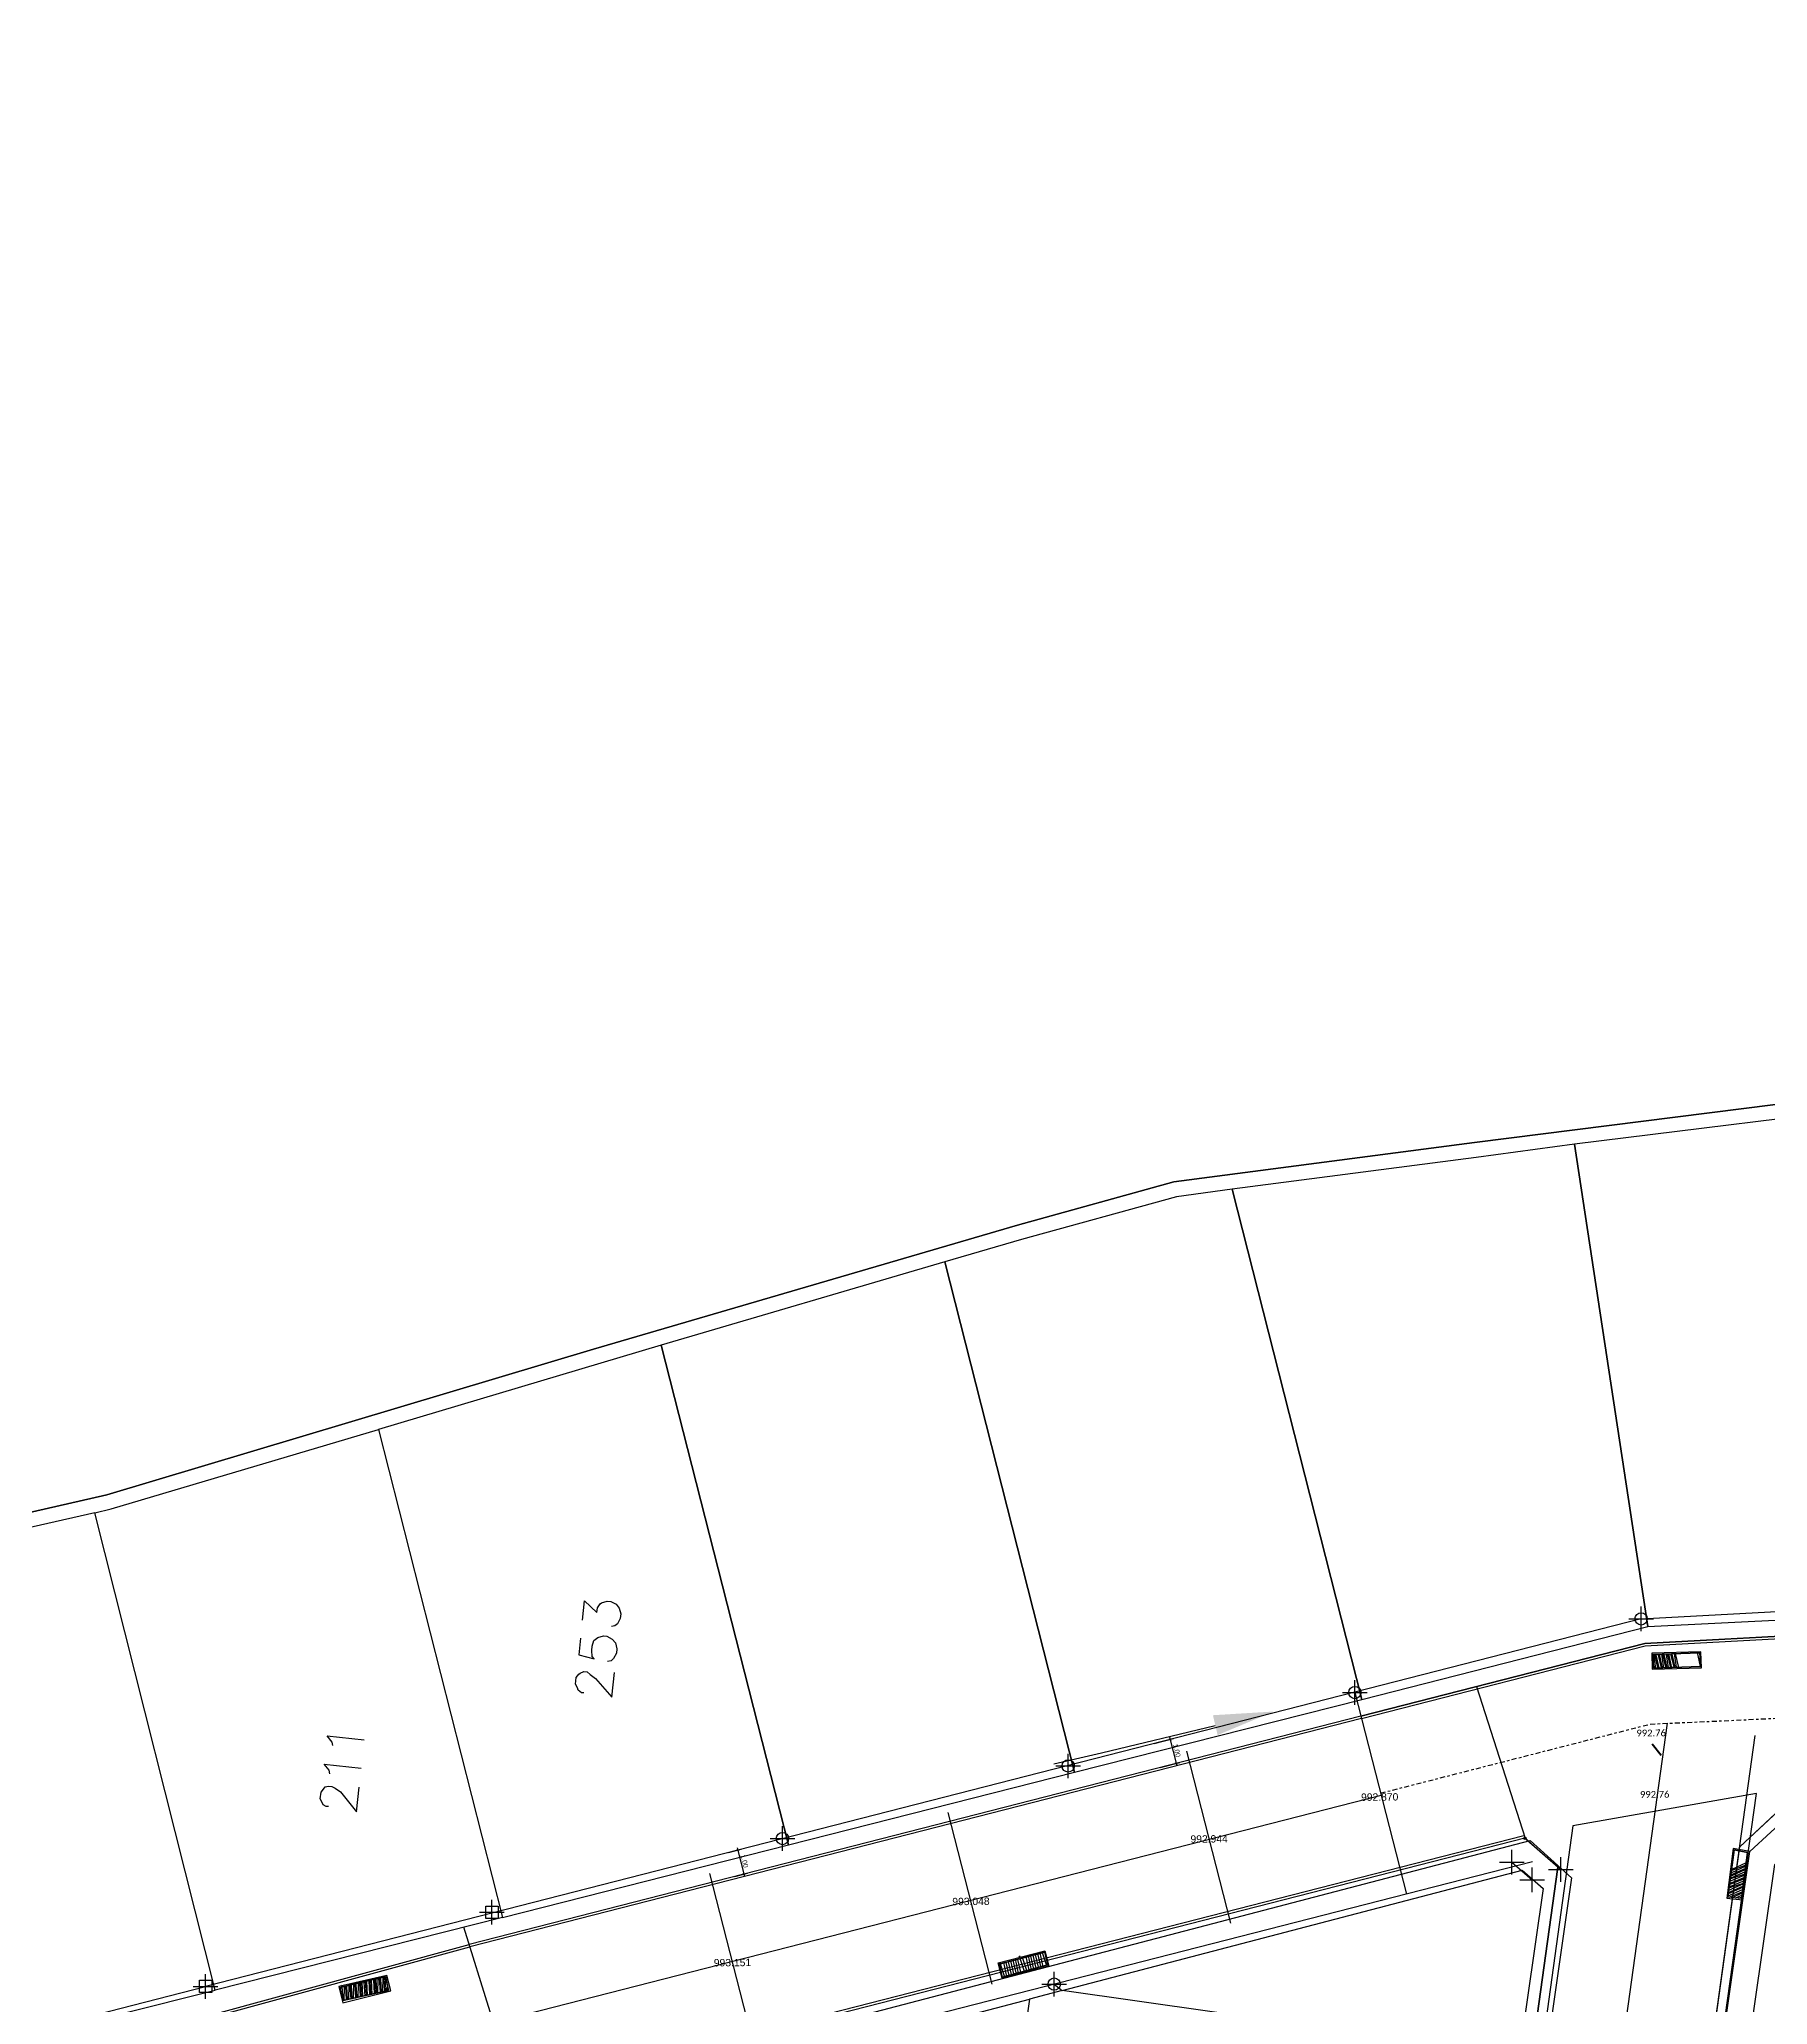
# Model space of a CAD drawing. Header units: metres. Extents: x -977055 to 805873, y -1033982 to 242021.
# Drawn here: x 959.2 to 1029.4, y 1137.3 to 1217.1 of the extents above; entities that cross this region are included whole.
import ezdxf

# ---------------------------------------------------------------- set-up
doc = ezdxf.new("R2010")
doc.units = ezdxf.units.M
doc.header["$PDMODE"] = 32
doc.header["$PDSIZE"] = 1.5
doc.linetypes.add('CENTRO1', pattern=[0.44, 0.2, -0.08, 0.08, -0.08])
for name, color, linetype in [('12-CONDICIONES EXISTENTES', 2, 'Continuous'), ('C-ROAD-PROF-TEXT', 11, 'Continuous'), ('LOTE 243', 6, 'Continuous'), ('PUNTOS V', 4, 'Continuous'), ('V-NODE', 1, 'Continuous'), ('V-SITE-VEGE', 80, 'Continuous')]:
    doc.layers.add(name, color=color, linetype=linetype)
for name, color, linetype, true_color in [('PDF2_area escolar', 7, 'Continuous', 0x989898), ('PDF_Geometry', 7, 'Continuous', 0x797979), ('PDF_Solid Fills', 7, 'Continuous', 0x797979)]:
    doc.layers.add(name, color=color, linetype=linetype, true_color=true_color)
doc.layers.get('PDF2_area escolar').off()
doc.styles.add('CITY2', font='stylu.ttf', dxfattribs={"height": 0.2})
doc.styles.get("Standard").update_dxf_attribs({"font": 'arial.ttf'})
doc.dimstyles.new('COTAS2', dxfattribs={"dimtxt": 0.02, "dimasz": 0.1, "dimexe": 0.15, "dimexo": 0.08, "dimgap": 0.05, "dimtad": 1, "dimzin": 0, "dimdsep": 46, "dimtxsty": 'CITY2', "dimblk": 'ARCHTICK', "dimcen": 1, "dimdle": 0.1, "dimclrd": 1, "dimclre": 1, "dimclrt": 2, "dimadec": 0, "dimazin": 0, "dimtfac": 1, "dimtofl": 0, "dimtmove": 0, "dimatfit": 3, "dimldrblk": 'ARCHTICK', "dimfxl": 0.18, "dimtolj": 1, "dimtzin": 0, "dimarcsym": 0})

# ---------------------------------------------------------------- blocks, each defined once
blk = doc.blocks.new('*U2498')
at = {"color": 0, "linetype": 'ByBlock', "lineweight": -2, "transparency": 16777216}
for p, q in [((-1, 0), (1, 0)), ((0, -1), (0, 1))]:
    blk.add_line(p, q, dxfattribs=at)
blk.add_lwpolyline([(-0.5, -0.5), (-0.5, 0.5), (0.5, 0.5), (0.5, -0.5)], close=True, dxfattribs=at)
blk = doc.blocks.new('*U2768', base_point=(965.945, 1138.055, 994.534))
at = {"layer": 'V-NODE', "color": 130, "lineweight": -2, "xscale": 0.5, "yscale": 0.5, "zscale": 0.5}
blk.add_blockref('*U2498', (965.945, 1138.055, 994.534), dxfattribs=at)
blk = doc.blocks.new('*U2771', base_point=(977.571, 1141.066, 994.524))
at = {"layer": 'V-NODE', "color": 130, "lineweight": -2, "xscale": 0.5, "yscale": 0.5, "zscale": 0.5}
blk.add_blockref('*U2498', (977.571, 1141.066, 994.524), dxfattribs=at)
blk = doc.blocks.new('base')
at = {"layer": 'PDF_Geometry', "lineweight": 25, "extrusion": (-0.000787417, 0.063364, 0.99799), "elevation": 0.026}
for points in [[(-314.355, -197.288), (-299.601, -195.681), (-292.744, -194.188), (-282.663, -192.111), (-274.476, -190.361), (-258.037, -185.154), (-248.029, -180.61), (-240.539, -177.71), (-228.643, -174.042), (-222.733, -172.714), (-217.384, -171.04), (-209.935, -169.248), (-202.16, -164.759), (-196.196, -160.284), (-195.073, -159.817), (-178.095, -157.457), (-154.298, -156.614), (-136.667, -154.611), (-124.436, -153.164), (-118.066, -151.474), (-100.79, -146.646), (-80.955, -140.967), (-73.385, -139.328), (-61.694, -135.822), (-40.504, -131.604), (-37.727, -130.872), (-17.661, -129.441), (1.311, -127.461), (21.092, -124.929), (41.006, -122.83), (47.376, -123.458), (63.592, -123.186), (81.402, -124.312), (85.639, -96.072), (88.705, -66.393), (92.811, -40.781), (97.16, -22.386), (100.596, -1.562), (102.483, 8.32), (109.691, 37.361), (117.528, 76.62), (126.217, 115.638), (131.513, 149.592), (134.682, 173.973), (136.916, 195.591), (139.956, 229.678), (141.558, 250.676), (142.614, 271.37), (143.252, 283.21), (147.066, 312.938), (152.58, 355.631), (153.554, 396.042), (150.869, 418.02), (151.777, 438.639), (150.959, 458.028), (151.777, 438.639), (150.869, 418.02), (153.554, 396.042), (152.58, 355.631), (147.066, 312.938), (143.252, 283.21), (142.614, 271.37), (141.558, 250.676), (139.956, 229.678), (136.916, 195.591), (134.682, 173.973), (131.513, 149.592), (126.217, 115.638), (117.528, 76.62), (109.691, 37.361), (102.483, 8.32), (100.596, -1.562), (97.16, -22.386), (92.811, -40.781), (88.705, -66.393), (85.639, -96.072), (81.402, -124.312), (63.592, -123.186), (47.376, -123.458), (41.006, -122.83), (21.092, -124.929), (1.311, -127.461), (-17.661, -129.441), (-37.727, -130.872), (-40.504, -131.604), (-61.694, -135.822), (-73.385, -139.328), (-80.955, -140.967), (-100.79, -146.646), (-118.066, -151.474), (-124.436, -153.164), (-136.667, -154.611), (-154.298, -156.614), (-178.095, -157.457), (-195.073, -159.817), (-196.196, -160.284), (-202.16, -164.759), (-209.935, -169.248), (-217.384, -171.04), (-222.733, -172.714), (-228.643, -174.042), (-240.539, -177.71), (-248.029, -180.61), (-258.037, -185.154), (-274.476, -190.361), (-282.663, -192.111), (-292.744, -194.188), (-299.601, -195.681), (-314.355, -197.288), (-312.178, -178.446), (-309.146, -157.898), (-306.876, -132.899), (-305.823, -118.002), (-298.643, -78.802), (-291.055, -45.077), (-282.252, -15.116), (-275.645, 10.473), (-270.319, 33.898), (-263.825, 63.164), (-258.15, 86.408), (-284.424, 123.888)], [(-100.205, -135.633), (-100.299, -136.41), (-100.798, -135.933), (-100.82, -136.116), (-100.934, -136.288), (-100.985, -136.328), (-101.224, -136.392), (-101.361, -136.375), (-101.579, -136.256), (-101.7, -136.103), (-101.763, -135.863), (-101.741, -135.68), (-101.622, -135.463), (-101.52, -135.382), (-101.377, -135.353)], [(-100.117, -134.902), (-100.035, -134.216), (-100.664, -134.048), (-100.583, -134.15), (-100.565, -134.384), (-100.587, -134.567), (-100.66, -134.79), (-100.814, -134.911), (-101.054, -134.975), (-101.191, -134.958), (-101.408, -134.839), (-101.529, -134.686), (-101.593, -134.446), (-101.571, -134.263), (-101.452, -134.046), (-101.349, -133.965), (-101.207, -133.936)], [(-145.589, -133.597), (-145.56, -133.74), (-143.653, -133.691), (-143.678, -133.132), (-145.585, -133.18), (-145.469, -133.751)], [(-143.77, -133.121), (-143.699, -133.686)], [(-143.861, -133.11), (-143.744, -133.68)], [(-143.912, -133.15), (-143.79, -133.675)], [(-144.004, -133.139), (-143.881, -133.664)], [(-144.049, -133.133), (-143.933, -133.704)], [(-144.095, -133.128), (-144.024, -133.693)], [(-144.187, -133.117), (-144.07, -133.687)], [(-144.238, -133.157), (-144.116, -133.682)], [(-144.283, -133.151), (-144.207, -133.671)], [(-144.375, -133.14), (-144.258, -133.711)], [(-144.421, -133.135), (-144.304, -133.705)], [(-144.518, -133.17), (-144.395, -133.694)], [(-144.563, -133.164), (-144.441, -133.689)], [(-144.609, -133.159), (-144.538, -133.724)], [(-144.7, -133.148), (-144.584, -133.718)], [(-100.219, -132.664), (-100.127, -132.675), (-100.001, -132.783), (-99.966, -132.88), (-99.892, -133.028), (-99.925, -133.302), (-100.033, -133.428), (-100.084, -133.469), (-100.232, -133.543), (-100.369, -133.527), (-100.495, -133.419), (-100.707, -133.254), (-101.356, -132.481), (-101.477, -133.486)], [(-143.724, -133.126), (-143.66, -133.366)], [(-90.006, -130.648), (-89.977, -130.791), (-89.776, -131.047), (-91.284, -130.865)], [(-125.848, -131.014), (-121.222, -129.948), (-119.271, -129.534)], [(-89.868, -129.506), (-89.839, -129.648), (-89.638, -129.904), (-91.147, -129.723)], [(-89.8, -128.169), (-89.709, -128.18), (-89.577, -128.242), (-89.542, -128.339), (-89.468, -128.488), (-89.501, -128.762), (-89.609, -128.888), (-89.665, -128.974), (-89.808, -129.003), (-89.945, -128.986), (-90.077, -128.924), (-90.289, -128.76), (-90.932, -127.94), (-91.053, -128.946)], [(-147.135, -123.719), (-147.406, -125.588), (-146.863, -125.7), (-146.586, -123.785)], [(-119.506, -120.324), (-138.244, -124.976), (-139.081, -124.226), (-138.032, -117.443)], [(-146.647, -124.288), (-147.28, -124.536)], [(-146.653, -124.334), (-147.285, -124.582)], [(-146.664, -124.425), (-147.296, -124.674)], [(-146.675, -124.517), (-147.302, -124.719)], [(-146.726, -124.557), (-147.313, -124.811)], [(-146.737, -124.648), (-147.324, -124.902)], [(-146.742, -124.694), (-147.329, -124.948)], [(-146.753, -124.785), (-147.34, -125.039)], [(-146.764, -124.877), (-147.346, -125.085)], [(-146.77, -124.922), (-147.357, -125.176)], [(-146.592, -123.831), (-147.179, -124.085)], [(-146.603, -123.922), (-147.19, -124.176)], [(-146.609, -123.968), (-147.196, -124.222)], [(-146.62, -124.06), (-147.207, -124.313)], [(-146.631, -124.151), (-147.258, -124.354)], [(-146.636, -124.197), (-147.269, -124.445)], [(-146.632, -123.78), (-147.168, -123.993)], [(-146.769, -123.763), (-147.163, -123.948)], [(-146.906, -123.747), (-147.151, -123.856)], [(-146.998, -123.736), (-147.14, -123.765)], [(-118.936, -121.367), (-117.071, -120.896), (-116.949, -121.421), (-118.814, -121.891)], [(-118.172, -121.18), (-118.05, -121.705)], [(-118.263, -121.169), (-118.147, -121.74)], [(-118.36, -121.204), (-118.238, -121.729)], [(-118.457, -121.239), (-118.335, -121.764)], [(-118.554, -121.274), (-118.432, -121.798)], [(-118.651, -121.308), (-118.529, -121.833)], [(-118.742, -121.297), (-118.626, -121.868)], [(-118.885, -121.326), (-118.717, -121.857)], [(-92.049, -120.664), (-92.024, -121.224), (-90.164, -120.799), (-90.286, -120.274), (-92.141, -120.653)], [(-117.168, -120.93), (-117, -121.461)], [(-117.259, -120.919), (-117.143, -121.49)], [(-117.356, -120.954), (-117.234, -121.479)], [(-117.453, -120.989), (-117.331, -121.514)], [(-117.55, -121.024), (-117.428, -121.548)], [(-117.647, -121.058), (-117.525, -121.583)], [(-117.738, -121.047), (-117.622, -121.618)], [(-117.835, -121.082), (-117.713, -121.607)], [(-117.978, -121.111), (-117.81, -121.641)], [(-118.075, -121.146), (-117.907, -121.676)], [(-90.193, -120.656), (-90.21, -120.793)], [(-90.297, -120.365), (-90.261, -120.833)], [(-90.332, -120.268), (-90.353, -120.822)], [(-90.429, -120.303), (-90.404, -120.863)], [(-90.475, -120.298), (-90.449, -120.857)], [(-90.526, -120.338), (-90.546, -120.892)], [(-90.617, -120.327), (-90.592, -120.886)], [(-90.663, -120.321), (-90.643, -120.927)], [(-90.714, -120.362), (-90.735, -120.916)], [(-90.806, -120.35), (-90.786, -120.956)], [(-90.857, -120.391), (-90.832, -120.95)], [(-90.903, -120.385), (-90.923, -120.939)], [(-91, -120.42), (-90.974, -120.979)], [(-91.045, -120.414), (-91.02, -120.974)], [(-91.097, -120.455), (-91.071, -121.014)], [(-91.188, -120.444), (-91.163, -121.003)], [(-91.239, -120.484), (-91.214, -121.043)], [(-91.285, -120.478), (-91.26, -121.038)], [(-91.382, -120.513), (-91.356, -121.072)], [(-91.427, -120.507), (-91.402, -121.067)], [(-91.473, -120.502), (-91.453, -121.107)], [(-91.57, -120.537), (-91.545, -121.096)], [(-91.616, -120.531), (-91.596, -121.136)], [(-91.667, -120.571), (-91.642, -121.131)], [(-91.713, -120.566), (-91.733, -121.12)], [(-91.81, -120.601), (-91.784, -121.16)], [(-91.855, -120.595), (-91.83, -121.155)], [(-91.907, -120.635), (-91.927, -121.189)], [(-91.998, -120.624), (-91.973, -121.184)], [(-92.095, -120.659), (-92.122, -120.887)], [(-96.629, -111.72), (-96.968, -113.765), (-98.088, -114.975), (-118.166, -119.976)]]:
    blk.add_lwpolyline(points, dxfattribs=at)
for points in [[(-140.734, -154.492), (-143.465, -134.827), (-155.438, -135.285), (-154.643, -156.016), (-154.363, -156.004)], [(-126.808, -152.832), (-131.811, -132.011), (-143.465, -134.827), (-140.734, -154.492), (-136.733, -154.001)], [(-115.108, -150.021), (-120.112, -129.201), (-131.811, -132.011), (-126.808, -152.832), (-124.548, -152.547), (-118.228, -150.897)], [(-103.542, -146.778), (-108.458, -126.385), (-120.112, -129.201), (-115.108, -150.021)], [(-92.016, -143.483), (-96.804, -123.569), (-85.105, -120.759), (-80.45, -140.239), (-81.117, -140.391), (-92.016, -143.483), (-96.804, -123.569), (-108.458, -126.385), (-103.542, -146.778)], [(-68.785, -137.332), (-73.457, -117.989), (-85.105, -120.759), (-80.45, -140.239), (-73.501, -138.758)], [(-145.611, -133.78), (-143.613, -133.742), (-143.627, -133.091), (-145.626, -133.129)], [(-143.678, -133.132), (-143.653, -133.691), (-145.56, -133.74), (-145.585, -133.18)], [(-158.259, -127.526), (-188.122, -122.908), (-189.472, -121.03), (-173.08, -15.378), (-171.202, -14.027), (-132.739, -20.006), (-131.388, -21.885), (-147.503, -125.622), (-149.221, -127.178)], [(-168.692, -124.832), (-166.889, -112.946), (-147.089, -116.027), (-148.505, -125.084), (-149.648, -126.106), (-158.172, -126.424)], [(-138.576, -126.188), (-140.244, -124.642), (-124.468, -22.95), (-122.584, -21.554), (-84.121, -27.533), (-82.771, -29.411), (-95.915, -114.263), (-97.512, -115.972)], [(-147.175, -123.668), (-147.503, -125.622), (-146.823, -125.751), (-146.535, -123.745)], [(-146.863, -125.7), (-147.406, -125.588), (-147.135, -123.719), (-146.586, -123.785)], [(-118.976, -121.315), (-117.066, -120.85), (-116.909, -121.472), (-118.819, -121.937)], [(-116.949, -121.421), (-117.071, -120.896), (-118.936, -121.367), (-118.814, -121.891)], [(-92.075, -121.264), (-90.124, -120.85), (-90.275, -120.183), (-92.232, -120.642)], [(-90.286, -120.274), (-90.164, -120.799), (-92.024, -121.224), (-92.141, -120.653)], [(-136.183, -105.563), (-138.032, -117.443), (-119.506, -120.324), (-118.166, -119.976), (-116.429, -108.638)]]:
    blk.add_lwpolyline(points, close=True, dxfattribs=at)
at = {"layer": 'PDF_Geometry', "color": 11, "lineweight": 40, "true_color": 0xff7f7f, "extrusion": (-0.000787417, 0.063364, 0.99799), "elevation": 0.026}
blk.add_lwpolyline([(-143.945, -129.575), (-143.584, -130.036)], dxfattribs=at)
at = {"layer": 'PDF_Geometry', "color": 2, "lineweight": 40, "extrusion": (-0.000787417, 0.063364, 0.99799), "elevation": 0.026}
for points in [[(-117.816, -121.687), (-117.775, -121.738)], [(-90.261, -120.833), (-90.221, -120.885)]]:
    blk.add_lwpolyline(points, dxfattribs=at)
blk = doc.blocks.new('*U3056')
at = {"color": 0, "linetype": 'ByBlock', "lineweight": -2, "transparency": 16777216}
for p, q in [((-1, 0), (1, 0)), ((0, -1), (0, 1))]:
    blk.add_line(p, q, dxfattribs=at)
blk.add_circle((0, 0), 0.5, dxfattribs=at)
blk = doc.blocks.new('*U3218', base_point=(1000.41, 1138.149, 994.787))
at = {"layer": 'V-NODE', "color": 90, "lineweight": -2, "xscale": 0.5, "yscale": 0.5, "zscale": 0.5}
blk.add_blockref('*U3056', (1000.41, 1138.149, 994.787), dxfattribs=at)
blk = doc.blocks.new('*U3221', base_point=(989.372, 1144.056, 994.449))
at = {"layer": 'V-NODE', "color": 90, "lineweight": -2, "xscale": 0.5, "yscale": 0.5, "zscale": 0.5}
blk.add_blockref('*U3056', (989.372, 1144.056, 994.449), dxfattribs=at)
blk = doc.blocks.new('*U3224', base_point=(1000.982, 1147.006, 994.42))
at = {"layer": 'V-NODE', "color": 90, "lineweight": -2, "xscale": 0.5, "yscale": 0.5, "zscale": 0.5}
blk.add_blockref('*U3056', (1000.982, 1147.006, 994.42), dxfattribs=at)
blk = doc.blocks.new('*U3227', base_point=(1012.624, 1149.989, 994.299))
at = {"layer": 'V-NODE', "color": 90, "lineweight": -2, "xscale": 0.5, "yscale": 0.5, "zscale": 0.5}
blk.add_blockref('*U3056', (1012.624, 1149.989, 994.299), dxfattribs=at)
blk = doc.blocks.new('*U3230', base_point=(1024.247, 1152.978, 994.107))
at = {"layer": 'V-NODE', "color": 90, "lineweight": -2, "xscale": 0.5, "yscale": 0.5, "zscale": 0.5}
blk.add_blockref('*U3056', (1024.247, 1152.978, 994.107), dxfattribs=at)
blk = doc.blocks.new('_ArchTick')
at = {"color": 0, "linetype": 'ByBlock', "const_width": 0.15}
blk.add_lwpolyline([(-0.5, -0.5), (0.5, 0.5)], dxfattribs=at)
blk = doc.blocks.new('*D3583')
at = {"layer": 'Defpoints', "color": 0, "transparency": 16777216}
for p in [(987.111, 1143.473, 994.107), (987.359, 1142.504, 994.107), (987.805, 1142.618)]:
    blk.add_point(p, dxfattribs=at)
at = {"layer": 'PUNTOS V', "color": 1, "lineweight": -2, "transparency": 16777216}
blk.add_line((987.532, 1143.684), (987.83, 1142.521), dxfattribs=at)
at = {"layer": 'PUNTOS V', "color": 1, "linetype": 'Continuous', "lineweight": -2, "transparency": 16777216}
for p, q in [((987.188, 1143.492), (987.702, 1143.624)), ((987.436, 1142.524), (987.95, 1142.655))]:
    blk.add_line(p, q, dxfattribs=at)
at = {"layer": 'PUNTOS V', "color": 1, "lineweight": -2, "transparency": 16777216, "xscale": 0.1, "yscale": 0.1, "zscale": 0.1}
for p, rotation in [((987.557, 1143.587), 104.3572041720059), ((987.805, 1142.618), 284.3572041720059)]:
    blk.add_blockref('_ArchTick', p, dxfattribs=dict(at, rotation=rotation))
at = {"layer": 'PUNTOS V', "color": 2, "transparency": 16777216, "insert": (987.83, 1143.141), "char_height": 0.2, "attachment_point": 5, "rotation": 284.3572, "style": 'CITY2'}
blk.add_mtext('\\A1;1.00', dxfattribs=at)
blk = doc.blocks.new('*U3817')
at = {"color": 0, "linetype": 'ByBlock', "lineweight": -2, "transparency": 16777216}
for p, q in [((-1, 0), (1, 0)), ((0, -1), (0, 1))]:
    blk.add_line(p, q, dxfattribs=at)
blk = doc.blocks.new('*U3883', base_point=(1019.826, 1142.379, 994.667))
at = {"layer": 'V-NODE', "color": 4, "lineweight": -2, "xscale": 0.5, "yscale": 0.5, "zscale": 0.5}
blk.add_blockref('*U3817', (1019.826, 1142.379, 994.667), dxfattribs=at)
blk = doc.blocks.new('*U3886', base_point=(1020.988, 1142.8, 994.683))
at = {"layer": 'V-NODE', "color": 4, "lineweight": -2, "xscale": 0.5, "yscale": 0.5, "zscale": 0.5}
blk.add_blockref('*U3817', (1020.988, 1142.8, 994.683), dxfattribs=at)
blk = doc.blocks.new('*U3889', base_point=(1019.003, 1143.104, 994.647))
at = {"layer": 'V-NODE', "color": 4, "lineweight": -2, "xscale": 0.5, "yscale": 0.5, "zscale": 0.5}
blk.add_blockref('*U3817', (1019.003, 1143.104, 994.647), dxfattribs=at)
blk = doc.blocks.new('*D4923')
at = {"color": 1, "linetype": 'Continuous', "lineweight": -2, "transparency": 16777216}
for p, q in [((1004.466, 1147.915), (1005.261, 1148.118)), ((1004.714, 1146.946), (1005.509, 1147.15))]:
    blk.add_line(p, q, dxfattribs=at)
at = {"color": 1, "lineweight": -2, "transparency": 16777216}
blk.add_line((1005.091, 1148.178), (1005.389, 1147.016), dxfattribs=at)
at = {"layer": 'Defpoints', "color": 0, "transparency": 16777216}
for p in [(1004.388, 1147.895, 994.107), (1004.636, 1146.926, 994.107), (1005.364, 1147.112)]:
    blk.add_point(p, dxfattribs=at)
at = {"color": 1, "lineweight": -2, "transparency": 16777216, "xscale": 0.1, "yscale": 0.1, "zscale": 0.1}
for p, rotation in [((1005.116, 1148.081), 104.3572041720059), ((1005.364, 1147.112), 284.3572041720059)]:
    blk.add_blockref('_ArchTick', p, dxfattribs=dict(at, rotation=rotation))
at = {"color": 2, "transparency": 16777216, "insert": (1005.389, 1147.635), "char_height": 0.2, "attachment_point": 5, "rotation": 284.3572, "style": 'CITY2'}
blk.add_mtext('\\A1;1.00', dxfattribs=at)

msp = doc.modelspace()

# ---------------------------------------------------------------- linework, layer by layer
at = {"color": 1}
msp.add_line((1028.59033, 1143.44335, 2006.05387), (1028.57568, 1143.44507, 1998.85388), dxfattribs=at)
at = {"color": 2}
msp.add_lwpolyline([(1006.47657, 1039.39), (1013.59468, 1038.3039), (1028.25455, 1143.7276), (1030.20492, 1145.53448), (1039.02616, 1145.96592), (1038.66008, 1152.75737), (1024.40007, 1151.98483), (1012.86861, 1149.03335), (1017.5654, 1150.23542), (1019.53599, 1144.07167), (1020.87063, 1142.90279), (1006.47657, 1039.39)], dxfattribs=at)
at = {"color": 1}
for points, elevation in [([(988.70081, 858.6933), (1028.93284, 1145.88834), (1021.4813, 1144.57148), (981.77572, 857.94163), (988.70081, 858.6933)], 2006.05387), ([(965.79461, 1136.7981), (976.65282, 1139.76354)], 995.067), ([(965.82096, 1136.70164), (976.67917, 1139.66707)], 995.067)]:
    msp.add_lwpolyline(points, dxfattribs=dict(at, elevation=elevation))
at = {"layer": '12-CONDICIONES EXISTENTES', "color": 1}
for points, elevation in [([(1009.9838, 1038.47846), (1010.3155, 1040.837), (1025.31673, 1148.7397)], 2001.659), ([(1013.54872, 1037.97709), (1013.88081, 1040.33846), (1028.88244, 1148.24398)], 2001.659), ([(1030.3175, 1145.63878), (1028.25455, 1143.7276)], 991.00429), ([(1013.82071, 1039.91108), (1013.88081, 1040.33846), (1028.25455, 1143.7276)], 2001.659), ([(994.52229, 953.30755), (1004.25949, 1023.62549), (1006.75019, 1041.33554), (1020.87063, 1142.90279)], 2001.659)]:
    msp.add_lwpolyline(points, dxfattribs=dict(at, elevation=elevation))
msp.add_circle((1019.53599, 1144.07167, 994.107), 0.05, dxfattribs=at)
at = {"layer": 'LOTE 243', "color": 2, "elevation": 994.107}
for points in [[(1012.86861, 1149.03335), (976.65282, 1139.76354)], [(1012.89341, 1148.93647), (976.68259, 1139.66794)], [(1013.69434, 1145.80735), (973.92391, 1135.62769)], [(1019.49015, 1144.16316), (978.52199, 1133.67694)], [(1019.58443, 1144.08407), (978.57588, 1133.58751)], [(1019.8324, 1143.1153), (979.11481, 1132.69321)]]:
    msp.add_lwpolyline(points, dxfattribs=at)
at = {"layer": 'PDF_Solid Fills', "transparency": 33554559, "extrusion": (-0.000787417, 0.063364, 0.99799)}
msp.add_solid([(-1021.0576, -1071.40149, 1060.76006), (-1023.52966, -1071.52099, 1060.76006), (-1021.23823, -1070.59142, 1060.76006)], dxfattribs=at)
at = {"layer": 'PUNTOS V', "color": 1}
msp.add_line((1000.41, 1138.149, 994.70569), (1000.74083, 1137.89562, 991.43859), dxfattribs=at)
for points, elevation in [([(1024.247, 1152.978), (1076.07829, 1155.78597)], 994.107), ([(1012.86864, 1149.03324), (1024.40007, 1151.98483), (1076.13239, 1154.78744)], 994.299), ([(1012.89344, 1148.93635), (1024.41537, 1151.88551), (1076.13779, 1154.68758)], 994.299), ([(1024.247, 1152.978), (965.945, 1138.055)], 994.107), ([(1012.624, 1149.989), (1014.71844, 1141.80633)], 994.299), ([(1005.78473, 1147.60208), (1007.57009, 1140.62695)], 994.107), ([(996.09705, 1145.12242), (997.8824, 1138.14728)], 994.107), ([(1019.49838, 1144.10461), (1020.988, 1142.8)], 994.107), ([(1019.003, 1143.104), (1019.826, 1142.379)], 994.107), ([(986.40936, 1142.64275), (988.19472, 1135.66762)], 994.107), ([(978.57588, 1133.58751), (976.43705, 1140.45651)], 994.107), ([(917.8698, 1125.7103), (965.945, 1138.055)], 994.772)]:
    msp.add_lwpolyline(points, dxfattribs=dict(at, elevation=elevation))
at = {"layer": 'PUNTOS V', "color": 2, "linetype": 'CENTRO1', "elevation": 994.299}
msp.add_lwpolyline([(1013.66954, 1145.90422), (1024.62022, 1148.70768), (1038.84404, 1149.36168), (1077.46309, 1147.83932)], dxfattribs=at)

# ---------------------------------------------------------------- block references
at = {"layer": 'PDF2_area escolar'}
msp.add_blockref('base', (882.736, 1016.336, 999.038), dxfattribs=at)
at = {"layer": 'V-NODE'}
for name, p in [('*U3230', (1024.247, 1152.978, 994.107)), ('*U3227', (1012.624, 1149.989, 994.299)), ('*U3224', (1000.982, 1147.006, 994.42)), ('*U3221', (989.372, 1144.056, 994.449)), ('*U2771', (977.571, 1141.066, 994.524)), ('*U2768', (965.945, 1138.055, 994.534)), ('*U3218', (1000.41, 1138.149, 994.787))]:
    msp.add_blockref(name, p, dxfattribs=at)
at = {"layer": 'V-SITE-VEGE'}
for name, p in [('*U3889', (1019.003, 1143.104, 994.646)), ('*U3883', (1019.826, 1142.379, 994.666)), ('*U3886', (1020.988, 1142.8, 994.682))]:
    msp.add_blockref(name, p, dxfattribs=at)

# ---------------------------------------------------------------- texts
at = {"layer": 'C-ROAD-PROF-TEXT', "color": 11, "linetype": 'Continuous', "lineweight": -3, "char_height": 0.3, "attachment_point": 8, "rotation": 0.5711077}
for s, insert in [('{\\fCalibri|b0|i0|c0|p34;\\H0.91667x;\\C256;992.76}', (1024.6575, 1148.20645, 994.299)), ('{\\C2;992.870}', (1013.63182, 1145.59248)), ('{\\fCalibri|b0|i0|c0|p34;\\H0.91667x;\\C256;992.76}', (1024.80237, 1145.71171, 990.82314)), ('{\\C2;992.944}', (1006.70461, 1143.89065, 994.107)), ('{\\C2;993.048}', (997.0316, 1141.35366, 994.107)), ('{\\C2;993.151}', (987.3455, 1138.8678, 994.107))]:
    msp.add_mtext(s, dxfattribs=dict(at, insert=insert))

# ---------------------------------------------------------------- dimensions: what is measured, and where the dimension line sits
at = {"color": 1}
dim = msp.add_aligned_dim(p1=(1004.38827, 1147.89495, 994.107), p2=(1004.63623, 1146.92618, 994.107), distance=0.75116, dimstyle='COTAS2', dxfattribs=at)
dim.commit()
dim.dimension.update_dxf_attribs({"geometry": '*D4923', "text_midpoint": (1005.38874, 1147.63491)})
at = {"layer": 'PUNTOS V', "color": 1}
dim = msp.add_aligned_dim(p1=(987.11068, 1143.47258, 994.107), p2=(987.35865, 1142.50381, 994.107), distance=0.46072, dimstyle='COTAS2', dxfattribs=at)
dim.commit()
dim.dimension.update_dxf_attribs({"geometry": '*D3583', "text_midpoint": (987.82979, 1143.14052)})

doc.saveas('drawing.dxf')
